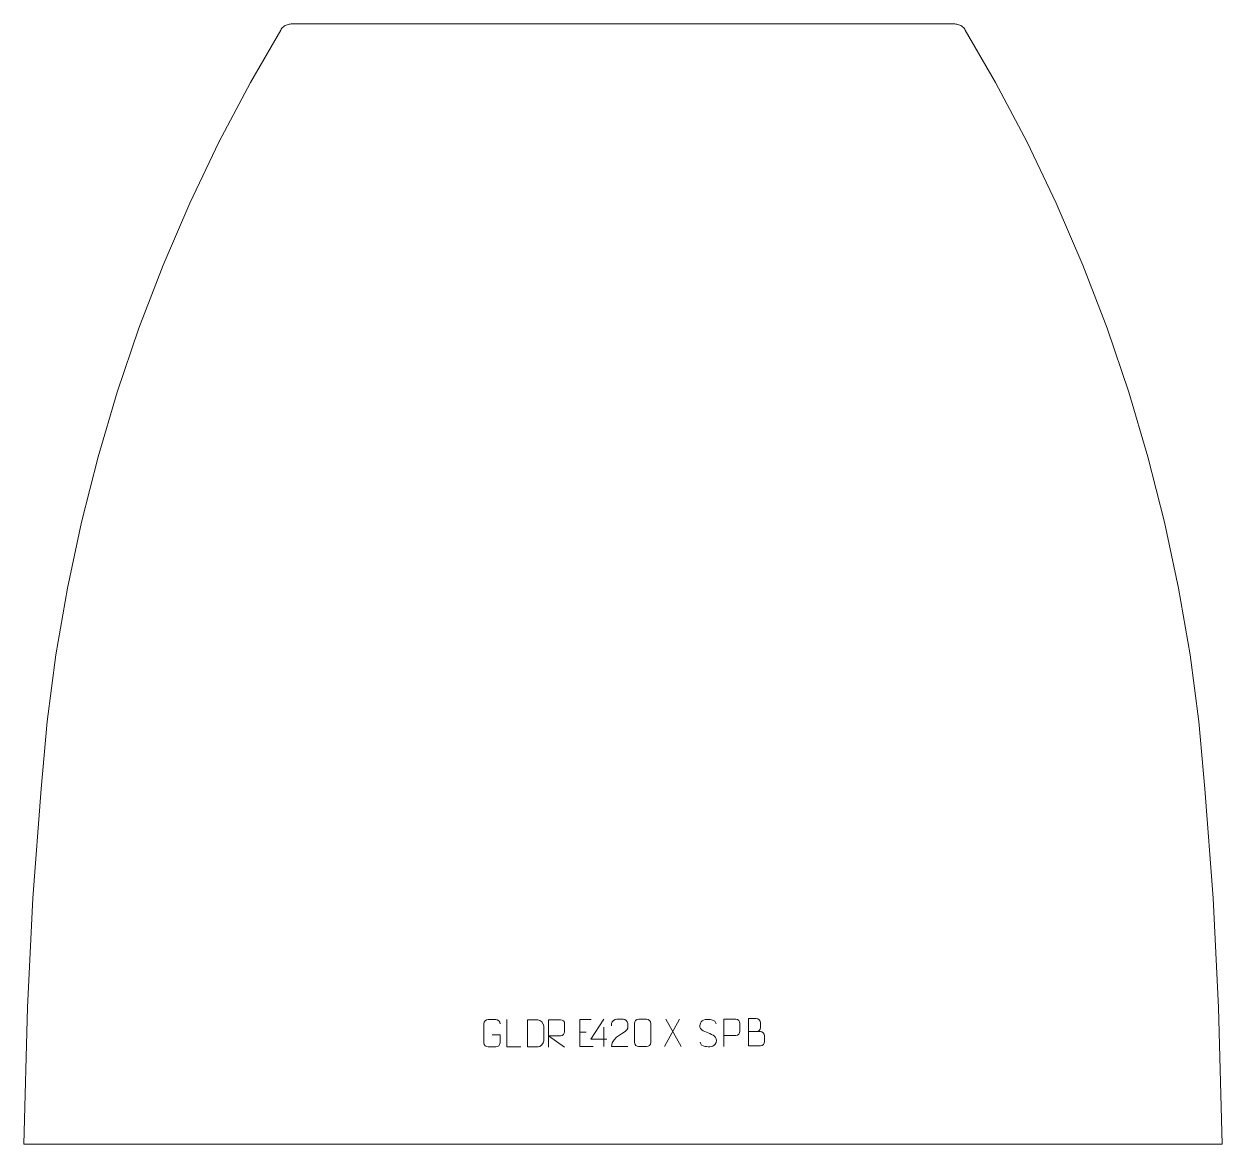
# Model space of a CAD drawing. Header units: millimetres. Extents: x -555 to 542, y 591 to 1616.
import ezdxf

# ---------------------------------------------------------------- set-up
doc = ezdxf.new("R2010")
doc.units = ezdxf.units.MM
doc.header["$MEASUREMENT"] = 0
doc.layers.add('layer 1', color=7, linetype='Continuous')

msp = doc.modelspace()

# ---------------------------------------------------------------- linework, layer by layer
at = {"layer": 'layer 1', "color": 242, "lineweight": 9}
msp.add_open_spline([(-310.152, 1616.2121), (-310.152, 1616.2121), (296.9474, 1616.2121), (296.9474, 1616.2121), (296.9474, 1616.2121), (296.9474, 1616.2121), (297.9216, 1616.1691), (297.9216, 1616.1691), (297.9216, 1616.1691), (297.9216, 1616.1691), (298.8884, 1616.042), (298.8884, 1616.042), (298.8884, 1616.042), (298.8884, 1616.042), (299.84, 1615.8318), (299.84, 1615.8318), (299.84, 1615.8318), (299.84, 1615.8318), (300.7698, 1615.5386), (300.7698, 1615.5386), (300.7698, 1615.5386), (300.7698, 1615.5386), (301.6698, 1615.1659), (301.6698, 1615.1659), (301.6698, 1615.1659), (301.6698, 1615.1659), (302.5352, 1614.7153), (302.5352, 1614.7153), (302.5352, 1614.7153), (302.5352, 1614.7153), (303.3575, 1614.1926), (303.3575, 1614.1926), (303.3575, 1614.1926), (303.3575, 1614.1926), (304.1301, 1613.5988), (304.1301, 1613.5988), (304.1301, 1613.5988), (304.1301, 1613.5988), (304.8501, 1612.9405), (304.8501, 1612.9405), (304.8501, 1612.9405), (304.8501, 1612.9405), (305.5083, 1612.2226), (305.5083, 1612.2226), (305.5083, 1612.2226), (305.5083, 1612.2226), (306.1022, 1611.4501), (306.1022, 1611.4501), (306.1022, 1611.4501), (306.1022, 1611.4501), (306.627, 1610.6277), (306.627, 1610.6277), (306.627, 1610.6277), (306.627, 1610.6277), (334.3235, 1562.7316), (334.3235, 1562.7316), (334.3235, 1562.7316), (334.3235, 1562.7316), (363.1206, 1508.0753), (363.1206, 1508.0753), (363.1206, 1508.0753), (363.1206, 1508.0753), (389.7429, 1452.3276), (389.7429, 1452.3276), (389.7429, 1452.3276), (389.7429, 1452.3276), (414.1517, 1395.5763), (414.1517, 1395.5763), (414.1517, 1395.5763), (414.1517, 1395.5763), (436.3081, 1337.908), (436.3081, 1337.908), (436.3081, 1337.908), (436.3081, 1337.908), (456.1768, 1279.4122), (456.1768, 1279.4122), (456.1768, 1279.4122), (456.1768, 1279.4122), (473.7286, 1220.1802), (473.7286, 1220.1802), (473.7286, 1220.1802), (473.7286, 1220.1802), (488.9351, 1160.3027), (488.9351, 1160.3027), (488.9351, 1160.3027), (488.9351, 1160.3027), (501.7733, 1099.8736), (501.7733, 1099.8736), (501.7733, 1099.8736), (501.7733, 1099.8736), (512.2243, 1038.9852), (512.2243, 1038.9852), (512.2243, 1038.9852), (512.2243, 1038.9852), (520.269, 977.7328), (520.269, 977.7328), (520.269, 977.7328), (520.269, 977.7328), (525.8974, 916.2119), (525.8974, 916.2119), (525.8974, 916.2119), (525.8974, 916.2119), (533.398, 816.2123), (533.398, 816.2123), (533.398, 816.2123), (533.398, 816.2123), (538.3971, 716.2118), (538.3971, 716.2118), (538.3971, 716.2118), (538.3971, 716.2118), (541.5224, 591.2119), (541.5224, 591.2119), (541.5224, 591.2119), (541.5224, 591.2119), (-554.7268, 591.2119), (-554.7268, 591.2119), (-554.7268, 591.2119), (-554.7268, 591.2119), (-551.6016, 716.2118), (-551.6016, 716.2118), (-551.6016, 716.2118), (-551.6016, 716.2118), (-546.6014, 816.2123), (-546.6014, 816.2123), (-546.6014, 816.2123), (-546.6014, 816.2123), (-539.102, 916.2119), (-539.102, 916.2119), (-539.102, 916.2119), (-539.102, 916.2119), (-533.4733, 977.7328), (-533.4733, 977.7328), (-533.4733, 977.7328), (-533.4733, 977.7328), (-525.4276, 1038.9852), (-525.4276, 1038.9852), (-525.4276, 1038.9852), (-525.4276, 1038.9852), (-514.9777, 1099.8736), (-514.9777, 1099.8736), (-514.9777, 1099.8736), (-514.9777, 1099.8736), (-502.1398, 1160.3027), (-502.1398, 1160.3027), (-502.1398, 1160.3027), (-502.1398, 1160.3027), (-486.9329, 1220.1802), (-486.9329, 1220.1802), (-486.9329, 1220.1802), (-486.9329, 1220.1802), (-469.3812, 1279.4122), (-469.3812, 1279.4122), (-469.3812, 1279.4122), (-469.3812, 1279.4122), (-449.5115, 1337.908), (-449.5115, 1337.908), (-449.5115, 1337.908), (-449.5115, 1337.908), (-427.356, 1395.5763), (-427.356, 1395.5763), (-427.356, 1395.5763), (-427.356, 1395.5763), (-402.9473, 1452.3276), (-402.9473, 1452.3276), (-402.9473, 1452.3276), (-402.9473, 1452.3276), (-376.3242, 1508.0753), (-376.3242, 1508.0753), (-376.3242, 1508.0753), (-376.3242, 1508.0753), (-347.527, 1562.7316), (-347.527, 1562.7316), (-347.527, 1562.7316), (-347.527, 1562.7316), (-319.8304, 1610.6277), (-319.8304, 1610.6277), (-319.8304, 1610.6277), (-319.8304, 1610.6277), (-319.3065, 1611.4501), (-319.3065, 1611.4501), (-319.3065, 1611.4501), (-319.3065, 1611.4501), (-318.7129, 1612.2226), (-318.7129, 1612.2226), (-318.7129, 1612.2226), (-318.7129, 1612.2226), (-318.0535, 1612.9405), (-318.0535, 1612.9405), (-318.0535, 1612.9405), (-318.0535, 1612.9405), (-317.3347, 1613.5988), (-317.3347, 1613.5988), (-317.3347, 1613.5988), (-317.3347, 1613.5988), (-316.5609, 1614.1926), (-316.5609, 1614.1926), (-316.5609, 1614.1926), (-316.5609, 1614.1926), (-315.7386, 1614.7153), (-315.7386, 1614.7153), (-315.7386, 1614.7153), (-315.7386, 1614.7153), (-314.8744, 1615.1659), (-314.8744, 1615.1659), (-314.8744, 1615.1659), (-314.8744, 1615.1659), (-313.9732, 1615.5386), (-313.9732, 1615.5386), (-313.9732, 1615.5386), (-313.9732, 1615.5386), (-313.0434, 1615.8318), (-313.0434, 1615.8318), (-313.0434, 1615.8318), (-313.0434, 1615.8318), (-312.0918, 1616.042), (-312.0918, 1616.042), (-312.0918, 1616.042), (-312.0918, 1616.042), (-311.1262, 1616.1691), (-311.1262, 1616.1691), (-311.1262, 1616.1691), (-311.1262, 1616.1691), (-310.152, 1616.2121), (-310.152, 1616.2121)], degree=3, knots=[0, 0, 0, 0, 0.01754386, 0.01754386, 0.01754386, 0.01754386, 0.035087719, 0.035087719, 0.035087719, 0.035087719, 0.052631579, 0.052631579, 0.052631579, 0.052631579, 0.070175439, 0.070175439, 0.070175439, 0.070175439, 0.087719298, 0.087719298, 0.087719298, 0.087719298, 0.105263158, 0.105263158, 0.105263158, 0.105263158, 0.122807018, 0.122807018, 0.122807018, 0.122807018, 0.140350877, 0.140350877, 0.140350877, 0.140350877, 0.157894737, 0.157894737, 0.157894737, 0.157894737, 0.175438596, 0.175438596, 0.175438596, 0.175438596, 0.192982456, 0.192982456, 0.192982456, 0.192982456, 0.210526316, 0.210526316, 0.210526316, 0.210526316, 0.228070175, 0.228070175, 0.228070175, 0.228070175, 0.245614035, 0.245614035, 0.245614035, 0.245614035, 0.263157895, 0.263157895, 0.263157895, 0.263157895, 0.280701754, 0.280701754, 0.280701754, 0.280701754, 0.298245614, 0.298245614, 0.298245614, 0.298245614, 0.315789474, 0.315789474, 0.315789474, 0.315789474, 0.333333333, 0.333333333, 0.333333333, 0.333333333, 0.350877193, 0.350877193, 0.350877193, 0.350877193, 0.368421053, 0.368421053, 0.368421053, 0.368421053, 0.385964912, 0.385964912, 0.385964912, 0.385964912, 0.403508772, 0.403508772, 0.403508772, 0.403508772, 0.421052632, 0.421052632, 0.421052632, 0.421052632, 0.438596491, 0.438596491, 0.438596491, 0.438596491, 0.456140351, 0.456140351, 0.456140351, 0.456140351, 0.473684211, 0.473684211, 0.473684211, 0.473684211, 0.49122807, 0.49122807, 0.49122807, 0.49122807, 0.50877193, 0.50877193, 0.50877193, 0.50877193, 0.526315789, 0.526315789, 0.526315789, 0.526315789, 0.543859649, 0.543859649, 0.543859649, 0.543859649, 0.561403509, 0.561403509, 0.561403509, 0.561403509, 0.578947368, 0.578947368, 0.578947368, 0.578947368, 0.596491228, 0.596491228, 0.596491228, 0.596491228, 0.614035088, 0.614035088, 0.614035088, 0.614035088, 0.631578947, 0.631578947, 0.631578947, 0.631578947, 0.649122807, 0.649122807, 0.649122807, 0.649122807, 0.666666667, 0.666666667, 0.666666667, 0.666666667, 0.684210526, 0.684210526, 0.684210526, 0.684210526, 0.701754386, 0.701754386, 0.701754386, 0.701754386, 0.719298246, 0.719298246, 0.719298246, 0.719298246, 0.736842105, 0.736842105, 0.736842105, 0.736842105, 0.754385965, 0.754385965, 0.754385965, 0.754385965, 0.771929825, 0.771929825, 0.771929825, 0.771929825, 0.789473684, 0.789473684, 0.789473684, 0.789473684, 0.807017544, 0.807017544, 0.807017544, 0.807017544, 0.824561404, 0.824561404, 0.824561404, 0.824561404, 0.842105263, 0.842105263, 0.842105263, 0.842105263, 0.859649123, 0.859649123, 0.859649123, 0.859649123, 0.877192982, 0.877192982, 0.877192982, 0.877192982, 0.894736842, 0.894736842, 0.894736842, 0.894736842, 0.912280702, 0.912280702, 0.912280702, 0.912280702, 0.929824561, 0.929824561, 0.929824561, 0.929824561, 0.947368421, 0.947368421, 0.947368421, 0.947368421, 0.964912281, 0.964912281, 0.964912281, 0.964912281, 1, 1, 1, 1], dxfattribs=at)
at = {"layer": 'layer 1', "color": 250, "lineweight": 9}
for points, knots in [([(-126.2483, 691.0821), (-126.2483, 691.0821), (-119.0802, 691.0821), (-119.0802, 691.0821), (-119.0802, 691.0821), (-119.0802, 691.0821), (-119.0802, 683.914), (-119.0802, 683.914), (-119.0802, 683.914), (-119.2199, 681.5906), (-120.8971, 680.111), (-123.0449, 680.1002), (-123.0449, 680.1002), (-125.3767, 680.1006), (-127.7087, 680.1006), (-130.0402, 680.1002), (-130.0402, 680.1002), (-131.9651, 679.9948), (-133.9373, 681.8793), (-133.9261, 683.8966), (-133.9261, 683.8966), (-133.9257, 689.6667), (-133.9257, 695.4364), (-133.9261, 701.2057), (-133.9261, 701.2057), (-133.9219, 703.3438), (-132.1751, 705.063), (-130.0228, 705.0496), (-130.0228, 705.0496), (-127.6971, 705.0496), (-125.371, 705.0496), (-123.0449, 705.0496), (-123.0449, 705.0496), (-121.0982, 705.085), (-119.1068, 703.5935), (-119.0802, 701.1558)], [0, 0, 0, 0, 0.1, 0.1, 0.1, 0.1, 0.2, 0.2, 0.2, 0.2, 0.3, 0.3, 0.3, 0.3, 0.4, 0.4, 0.4, 0.4, 0.5, 0.5, 0.5, 0.5, 0.6, 0.6, 0.6, 0.6, 0.7, 0.7, 0.7, 0.7, 0.8, 0.8, 0.8, 0.8, 1, 1, 1, 1]), ([(-100.0287, 680.0963), (-100.0287, 680.0963), (-112.9778, 680.0963), (-112.9778, 680.0963), (-112.9778, 680.0963), (-112.9778, 680.0963), (-112.9778, 705.0499), (-112.9778, 705.0499)], [0, 0, 0, 0, 0.333333333, 0.333333333, 0.333333333, 0.333333333, 1, 1, 1, 1]), ([(-93.8954, 680.0895), (-91.5636, 680.0899), (-86.6134, 680.0659), (-84.2819, 680.0656), (-84.2819, 680.0656), (-82.3569, 679.9602), (-79.0383, 683.5018), (-79.0495, 685.5191), (-79.0495, 685.5191), (-79.0499, 691.2892), (-79.0499, 693.4589), (-79.0495, 699.2282), (-79.0495, 699.2282), (-79.0538, 701.3663), (-82.4283, 705.0264), (-84.5807, 705.0129), (-84.5807, 705.0129), (-86.9064, 705.0129), (-91.6307, 705.0129), (-93.9568, 705.0129), (-93.9568, 705.0129), (-93.9564, 699.266), (-93.8951, 685.8368), (-93.8954, 680.0895)], [0, 0, 0, 0, 0.142857143, 0.142857143, 0.142857143, 0.142857143, 0.285714286, 0.285714286, 0.285714286, 0.285714286, 0.428571429, 0.428571429, 0.428571429, 0.428571429, 0.571428571, 0.571428571, 0.571428571, 0.571428571, 0.714285714, 0.714285714, 0.714285714, 0.714285714, 1, 1, 1, 1]), ([(-74.6662, 679.99), (-74.6662, 679.99), (-74.6662, 704.9435), (-74.6662, 704.9435), (-74.6662, 704.9435), (-71.0714, 704.9435), (-67.4759, 704.9435), (-63.8807, 704.9435), (-63.8807, 704.9435), (-61.5554, 704.9058), (-59.9981, 703.4158), (-60.0022, 701.0494), (-60.0022, 701.0494), (-60.0026, 699.0139), (-60.0026, 695.9545), (-60.0022, 693.9185), (-60.0022, 693.9185), (-60.0087, 692.043), (-61.821, 690.1012), (-63.8305, 690.0821), (-63.8305, 690.0821), (-63.8305, 690.0821), (-74.6662, 690.0821), (-74.6662, 690.0821), (-74.6662, 690.0821), (-74.6662, 690.0821), (-60.0115, 679.99), (-60.0115, 679.99)], [0, 0, 0, 0, 0.125, 0.125, 0.125, 0.125, 0.25, 0.25, 0.25, 0.25, 0.375, 0.375, 0.375, 0.375, 0.5, 0.5, 0.5, 0.5, 0.625, 0.625, 0.625, 0.625, 0.75, 0.75, 0.75, 0.75, 1, 1, 1, 1]), ([(-35.6073, 705.3321), (-35.6073, 705.3321), (-46.1133, 705.3321), (-46.1133, 705.3321), (-46.1133, 705.3321), (-46.1133, 705.3321), (-46.1133, 680.3785), (-46.1133, 680.3785), (-46.1133, 680.3785), (-46.1133, 680.3785), (-33.9818, 680.3785), (-33.9818, 680.3785)], [0, 0, 0, 0, 0.25, 0.25, 0.25, 0.25, 0.5, 0.5, 0.5, 0.5, 1, 1, 1, 1]), ([(-21.2684, 687.336), (-21.2684, 687.336), (-36.0901, 687.336), (-36.0901, 687.336), (-36.0901, 687.336), (-36.0901, 687.336), (-24.2125, 705.4065), (-24.2125, 705.4065)], [0, 0, 0, 0, 0.333333333, 0.333333333, 0.333333333, 0.333333333, 1, 1, 1, 1]), ([(-2.3078, 680.4323), (-7.2222, 680.4326), (-12.1366, 680.4326), (-17.0507, 680.4323), (-17.0507, 680.4323), (-17.0507, 690.3646), (-2.3997, 693.0058), (-2.3078, 697.3161), (-2.3078, 697.3161), (-2.3081, 698.7402), (-2.3081, 700.1639), (-2.3078, 701.5872), (-2.3078, 701.5872), (-2.3247, 703.6643), (-4.4475, 705.3891), (-6.1185, 705.4064), (-6.1185, 705.4064), (-8.1917, 705.406), (-10.2646, 705.406), (-12.337, 705.4064), (-12.337, 705.4064), (-14.1591, 705.4229), (-16.9838, 703.6308), (-17.0507, 701.5372), (-17.0507, 701.5372), (-17.0507, 701.5372), (-17.0507, 699.4824), (-17.0507, 699.4824)], [0, 0, 0, 0, 0.125, 0.125, 0.125, 0.125, 0.25, 0.25, 0.25, 0.25, 0.375, 0.375, 0.375, 0.375, 0.5, 0.5, 0.5, 0.5, 0.625, 0.625, 0.625, 0.625, 0.75, 0.75, 0.75, 0.75, 1, 1, 1, 1]), ([(7.7401, 705.4187), (10.1062, 705.4187), (12.4727, 705.4187), (14.8392, 705.4187), (14.8392, 705.4187), (16.8197, 705.4543), (18.8457, 703.96), (18.8728, 701.5179), (18.8728, 701.5179), (18.8724, 695.7605), (18.8724, 690.0027), (18.8728, 684.2445), (18.8728, 684.2445), (18.7307, 681.9169), (17.0243, 680.4346), (14.8392, 680.4238), (14.8392, 680.4238), (12.4668, 680.4242), (10.0944, 680.4242), (7.7224, 680.4238), (7.7224, 680.4238), (5.7639, 680.3182), (3.7575, 682.2061), (3.7689, 684.2271), (3.7689, 684.2271), (3.7693, 690.0077), (3.7693, 695.788), (3.7689, 701.5678), (3.7689, 701.5678), (3.7732, 703.7098), (5.5503, 705.4323), (7.7401, 705.4187)], [0, 0, 0, 0, 0.111111111, 0.111111111, 0.111111111, 0.111111111, 0.222222222, 0.222222222, 0.222222222, 0.222222222, 0.333333333, 0.333333333, 0.333333333, 0.333333333, 0.444444444, 0.444444444, 0.444444444, 0.444444444, 0.555555556, 0.555555556, 0.555555556, 0.555555556, 0.666666667, 0.666666667, 0.666666667, 0.666666667, 0.777777778, 0.777777778, 0.777777778, 0.777777778, 1, 1, 1, 1]), ([(71.3208, 692.9194), (67.0725, 694.3898), (62.1644, 696.1856), (64.1695, 701.7059), (64.1695, 701.7059), (65.673, 705.8458), (70.8866, 705.4573), (74.4902, 704.8562), (74.4902, 704.8562), (77.3508, 704.379), (78.2155, 703.1658), (78.5261, 701.0817)], [0, 0, 0, 0, 0.25, 0.25, 0.25, 0.25, 0.5, 0.5, 0.5, 0.5, 1, 1, 1, 1]), ([(85.7337, 680.437), (85.7337, 680.437), (85.7337, 705.3906), (85.7337, 705.3906), (85.7337, 705.3906), (89.3287, 705.3906), (92.924, 705.3906), (96.5194, 705.3906), (96.5194, 705.3906), (98.8446, 705.3527), (100.402, 703.8626), (100.3978, 701.4965), (100.3978, 701.4965), (100.3974, 699.4608), (100.3974, 696.4015), (100.3978, 694.3655), (100.3978, 694.3655), (100.3913, 692.4901), (98.5791, 690.5482), (96.5695, 690.5291), (96.5695, 690.5291), (96.5695, 690.5291), (85.7337, 690.5291), (85.7337, 690.5291)], [0, 0, 0, 0, 0.142857143, 0.142857143, 0.142857143, 0.142857143, 0.285714286, 0.285714286, 0.285714286, 0.285714286, 0.428571429, 0.428571429, 0.428571429, 0.428571429, 0.571428571, 0.571428571, 0.571428571, 0.571428571, 0.714285714, 0.714285714, 0.714285714, 0.714285714, 1, 1, 1, 1]), ([(108.2054, 694.0623), (111.844, 694.0627), (115.4311, 694.0627), (119.0705, 694.0623), (119.0705, 694.0623), (121.0459, 694.045), (122.9695, 692.3089), (122.9695, 690.2593), (122.9695, 690.2593), (122.9691, 689.1307), (122.9691, 686.0813), (122.9695, 684.9524), (122.9695, 684.9524), (122.9871, 683.0945), (121.445, 681.0806), (119.1235, 681.0975), (119.1235, 681.0975), (115.4837, 681.0979), (111.8443, 681.0979), (108.2054, 681.0975), (108.2054, 681.0975), (108.2054, 689.4158), (108.2054, 697.7336), (108.2054, 706.0511), (108.2054, 706.0511), (110.5791, 706.0511), (112.9532, 706.0511), (115.3274, 706.0511), (115.3274, 706.0511), (117.0082, 706.0687), (119.105, 704.1582), (119.1227, 702.1958), (119.1227, 702.1958), (119.1223, 700.1297), (119.1223, 699.9837), (119.1227, 697.9172), (119.1227, 697.9172), (119.14, 695.8511), (117.2855, 694.045), (115.2755, 694.0623)], [0, 0, 0, 0, 0.090909091, 0.090909091, 0.090909091, 0.090909091, 0.181818182, 0.181818182, 0.181818182, 0.181818182, 0.272727273, 0.272727273, 0.272727273, 0.272727273, 0.363636364, 0.363636364, 0.363636364, 0.363636364, 0.454545455, 0.454545455, 0.454545455, 0.454545455, 0.545454545, 0.545454545, 0.545454545, 0.545454545, 0.636363636, 0.636363636, 0.636363636, 0.636363636, 0.727272727, 0.727272727, 0.727272727, 0.727272727, 0.818181818, 0.818181818, 0.818181818, 0.818181818, 1, 1, 1, 1]), ([(71.3208, 692.9193), (75.3394, 691.2726), (80.3689, 689.3843), (78.5349, 684.024), (78.5349, 684.024), (77.0751, 679.7576), (72.1643, 680.0143), (68.4382, 680.569), (68.4382, 680.569), (65.6882, 680.9788), (64.4673, 682.1923), (64.0893, 684.3045)], [0, 0, 0, 0, 0.25, 0.25, 0.25, 0.25, 0.5, 0.5, 0.5, 0.5, 1, 1, 1, 1])]:
    msp.add_open_spline(points, degree=3, knots=knots, dxfattribs=at)
for points in [[(45.0155, 705.358), (45.0155, 705.358), (31.2749, 680.4622), (31.2749, 680.4622)], [(32.7295, 705.358), (32.7295, 705.358), (46.4701, 680.4045), (46.4701, 680.4045)], [(-46.1133, 693.4524), (-46.1133, 693.4524), (-40.2637, 693.4524), (-40.2637, 693.4524)], [(-24.2125, 698.0971), (-24.2125, 698.0971), (-24.2125, 680.4324), (-24.2125, 680.4324)]]:
    msp.add_open_spline(points, degree=3, dxfattribs=at)

doc.saveas('drawing.dxf')
